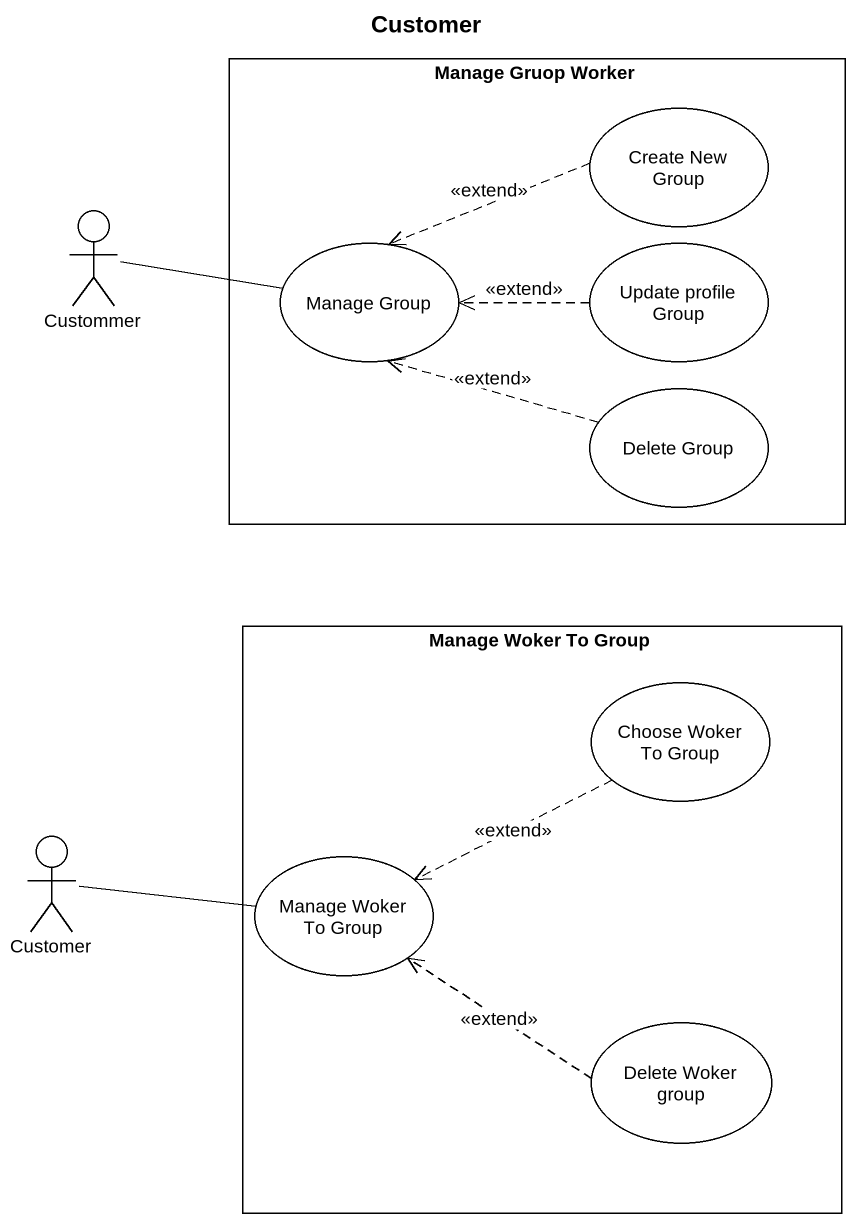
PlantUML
@startuml
title Customer
rectangle "Manage Gruop Worker" as Manage_Gruop_Worker {
  usecase "Create New Group" as Create_New_Group
  usecase "Manage Group" as Manage_Group
  usecase "Update profile Group" as Update_profile_Group
  usecase "Delete Group" as Delete_Group
}
actor Custommer
rectangle "Manage Woker To Group" as Manage_Woker_To_Group {
  usecase "Choose Woker To Group" as Choose_Woker_To_Group
  usecase "Manage Woker To Group" as Manage_Woker_To_Group_2
  usecase "Delete Woker group" as Delete_Woker_group
}
actor Customer
Create_New_Group .left.> Manage_Group : <<extend>>
Custommer -right- Manage_Group
Update_profile_Group .left.> Manage_Group : <<extend>>
Delete_Group .left.> Manage_Group : <<extend>>
Choose_Woker_To_Group .left.> Manage_Woker_To_Group_2 : <<extend>>
Customer -right- Manage_Woker_To_Group_2
Delete_Woker_group .left.> Manage_Woker_To_Group_2 : <<extend>>
@enduml
